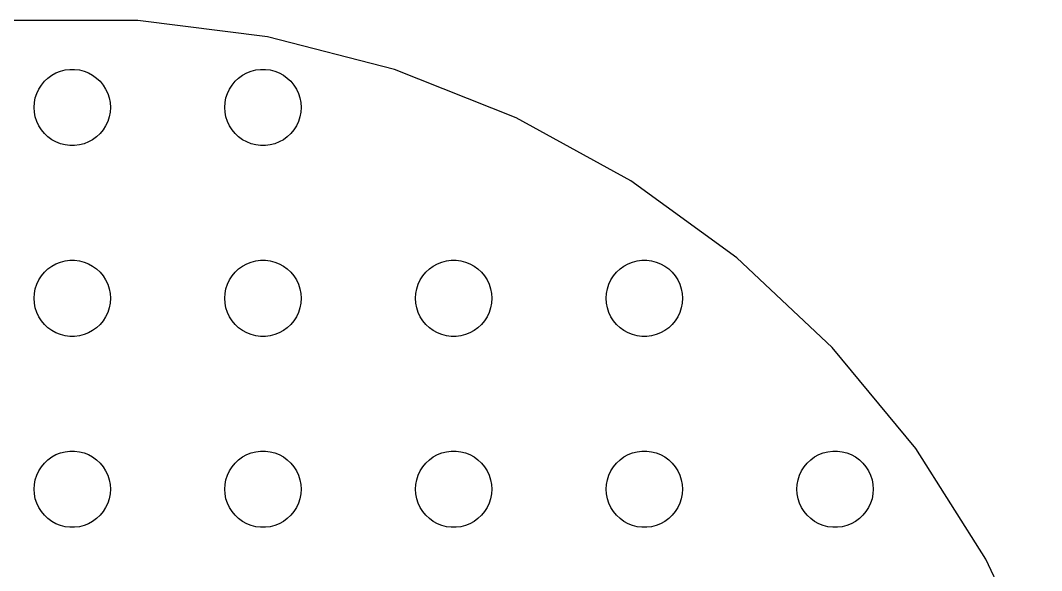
# Model space of a CAD drawing. Header units: metres. Extents: x -82 to 82, y -82 to 82.
# Drawn here: x -4.1 to 76.2, y 38.6 to 81.8 of the extents above; entities that cross this region are included whole.
import ezdxf

# ---------------------------------------------------------------- set-up
doc = ezdxf.new("R2010")
doc.units = ezdxf.units.M

msp = doc.modelspace()

# ---------------------------------------------------------------- linework, layer by layer
for p, q in [((5.14882, 81.8382), (-5.14882, 81.8382)), ((15.3653, 80.5475), (5.14882, 81.8382)), ((25.3394, 77.9866), (15.3653, 80.5475)), ((-0.92705, 77.8532), (-0.56213, 77.9469)), ((-0.56213, 77.9469), (-0.18837, 77.9941)), ((-0.18837, 77.9941), (0.18837, 77.9941)), ((0.18837, 77.9941), (0.56213, 77.9469)), ((0.56213, 77.9469), (0.92705, 77.8532)), ((14.0729, 77.8532), (14.4379, 77.9469)), ((14.4379, 77.9469), (14.8116, 77.9941)), ((14.8116, 77.9941), (15.1884, 77.9941)), ((15.1884, 77.9941), (15.5621, 77.9469)), ((15.5621, 77.9469), (15.927, 77.8532)), ((34.9139, 74.1958), (25.3394, 77.9866)), ((-2.1869, 77.0536), (-1.91226, 77.3115)), ((-1.91226, 77.3115), (-1.60747, 77.533)), ((-1.60747, 77.533), (-1.27733, 77.7145)), ((-1.27733, 77.7145), (-0.92705, 77.8532)), ((0.92705, 77.8532), (1.27733, 77.7145)), ((1.27733, 77.7145), (1.60747, 77.533)), ((1.60747, 77.533), (1.91226, 77.3115)), ((1.91226, 77.3115), (2.1869, 77.0536)), ((12.8131, 77.0536), (13.0877, 77.3115)), ((13.0877, 77.3115), (13.3925, 77.533)), ((13.3925, 77.533), (13.7227, 77.7145)), ((13.7227, 77.7145), (14.0729, 77.8532)), ((15.927, 77.8532), (16.2773, 77.7145)), ((16.2773, 77.7145), (16.6075, 77.533)), ((16.6075, 77.533), (16.9123, 77.3115)), ((16.9123, 77.3115), (17.1869, 77.0536)), ((-2.78932, 76.1044), (-2.62891, 76.4453)), ((-2.62891, 76.4453), (-2.42705, 76.7634)), ((-2.42705, 76.7634), (-2.1869, 77.0536)), ((2.1869, 77.0536), (2.42705, 76.7634)), ((2.42705, 76.7634), (2.62891, 76.4453)), ((2.62891, 76.4453), (2.78932, 76.1044)), ((12.2107, 76.1044), (12.3711, 76.4453)), ((12.3711, 76.4453), (12.5729, 76.7634)), ((12.5729, 76.7634), (12.8131, 77.0536)), ((17.1869, 77.0536), (17.427, 76.7634)), ((17.427, 76.7634), (17.6289, 76.4453)), ((17.6289, 76.4453), (17.7893, 76.1044)), ((-2.97633, 75.376), (-2.90575, 75.7461)), ((-2.90575, 75.7461), (-2.78932, 76.1044)), ((2.78932, 76.1044), (2.90575, 75.7461)), ((2.90575, 75.7461), (2.97633, 75.376)), ((12.0237, 75.376), (12.0942, 75.7461)), ((12.0942, 75.7461), (12.2107, 76.1044)), ((17.7893, 76.1044), (17.9057, 75.7461)), ((17.9057, 75.7461), (17.9763, 75.376)), ((-3, 75), (-2.97633, 75.376)), ((-2.97633, 74.624), (-3, 75)), ((2.97633, 75.376), (3, 75)), ((3, 75), (2.97633, 74.624)), ((12, 75), (12.0237, 75.376)), ((12.0237, 74.624), (12, 75)), ((17.9763, 75.376), (18, 75)), ((18, 75), (17.9763, 74.624)), ((-2.90575, 74.2539), (-2.97633, 74.624)), ((-2.78932, 73.8956), (-2.90575, 74.2539)), ((-2.62891, 73.5547), (-2.78932, 73.8956)), ((2.78932, 73.8956), (2.62891, 73.5547)), ((2.90575, 74.2539), (2.78932, 73.8956)), ((2.97633, 74.624), (2.90575, 74.2539)), ((12.0942, 74.2539), (12.0237, 74.624)), ((12.2107, 73.8956), (12.0942, 74.2539)), ((12.3711, 73.5547), (12.2107, 73.8956)), ((17.7893, 73.8956), (17.6289, 73.5547)), ((17.9057, 74.2539), (17.7893, 73.8956)), ((17.9763, 74.624), (17.9057, 74.2539)), ((43.9378, 69.2349), (34.9139, 74.1958)), ((-2.42705, 73.2366), (-2.62891, 73.5547)), ((-2.1869, 72.9464), (-2.42705, 73.2366)), ((2.42705, 73.2366), (2.1869, 72.9464)), ((2.62891, 73.5547), (2.42705, 73.2366)), ((12.5729, 73.2366), (12.3711, 73.5547)), ((12.8131, 72.9464), (12.5729, 73.2366)), ((17.427, 73.2366), (17.1869, 72.9464)), ((17.6289, 73.5547), (17.427, 73.2366)), ((-1.91226, 72.6885), (-2.1869, 72.9464)), ((-1.60747, 72.467), (-1.91226, 72.6885)), ((-1.27733, 72.2855), (-1.60747, 72.467)), ((-0.92705, 72.1468), (-1.27733, 72.2855)), ((1.27733, 72.2855), (0.92705, 72.1468)), ((1.60747, 72.467), (1.27733, 72.2855)), ((1.91226, 72.6885), (1.60747, 72.467)), ((2.1869, 72.9464), (1.91226, 72.6885)), ((13.0877, 72.6885), (12.8131, 72.9464)), ((13.3925, 72.467), (13.0877, 72.6885)), ((13.7227, 72.2855), (13.3925, 72.467)), ((14.0729, 72.1468), (13.7227, 72.2855)), ((16.2773, 72.2855), (15.927, 72.1468)), ((16.6075, 72.467), (16.2773, 72.2855)), ((16.9123, 72.6885), (16.6075, 72.467)), ((17.1869, 72.9464), (16.9123, 72.6885)), ((-0.56213, 72.0531), (-0.92705, 72.1468)), ((-0.18837, 72.0059), (-0.56213, 72.0531)), ((0.18837, 72.0059), (-0.18837, 72.0059)), ((0.56213, 72.0531), (0.18837, 72.0059)), ((0.92705, 72.1468), (0.56213, 72.0531)), ((14.4379, 72.0531), (14.0729, 72.1468)), ((14.8116, 72.0059), (14.4379, 72.0531)), ((15.1884, 72.0059), (14.8116, 72.0059)), ((15.5621, 72.0531), (15.1884, 72.0059)), ((15.927, 72.1468), (15.5621, 72.0531)), ((52.2688, 63.1821), (43.9378, 69.2349)), ((-1.60747, 62.533), (-1.27733, 62.7145)), ((-1.27733, 62.7145), (-0.92705, 62.8532)), ((-0.92705, 62.8532), (-0.56213, 62.9469)), ((-0.56213, 62.9469), (-0.18837, 62.9941)), ((-0.18837, 62.9941), (0.18837, 62.9941)), ((0.18837, 62.9941), (0.56213, 62.9469)), ((0.56213, 62.9469), (0.92705, 62.8532)), ((0.92705, 62.8532), (1.27733, 62.7145)), ((1.27733, 62.7145), (1.60747, 62.533)), ((13.3925, 62.533), (13.7227, 62.7145)), ((13.7227, 62.7145), (14.0729, 62.8532)), ((14.0729, 62.8532), (14.4379, 62.9469)), ((14.4379, 62.9469), (14.8116, 62.9941)), ((14.8116, 62.9941), (15.1884, 62.9941)), ((15.1884, 62.9941), (15.5621, 62.9469)), ((15.5621, 62.9469), (15.927, 62.8532)), ((15.927, 62.8532), (16.2773, 62.7145)), ((16.2773, 62.7145), (16.6075, 62.533)), ((28.3925, 62.533), (28.7227, 62.7145)), ((28.7227, 62.7145), (29.0729, 62.8532)), ((29.0729, 62.8532), (29.4379, 62.9469)), ((29.4379, 62.9469), (29.8116, 62.9941)), ((29.8116, 62.9941), (30.1884, 62.9941)), ((30.1884, 62.9941), (30.5621, 62.9469)), ((30.5621, 62.9469), (30.927, 62.8532)), ((30.927, 62.8532), (31.2773, 62.7145)), ((31.2773, 62.7145), (31.6075, 62.533)), ((43.3925, 62.533), (43.7227, 62.7145)), ((43.7227, 62.7145), (44.0729, 62.8532)), ((44.0729, 62.8532), (44.4379, 62.9469)), ((44.4379, 62.9469), (44.8116, 62.9941)), ((44.8116, 62.9941), (45.1884, 62.9941)), ((45.1884, 62.9941), (45.5621, 62.9469)), ((45.5621, 62.9469), (45.927, 62.8532)), ((45.927, 62.8532), (46.2773, 62.7145)), ((46.2773, 62.7145), (46.6075, 62.533)), ((59.7754, 56.1329), (52.2688, 63.1821)), ((-2.42705, 61.7634), (-2.1869, 62.0536)), ((-2.1869, 62.0536), (-1.91226, 62.3115)), ((-1.91226, 62.3115), (-1.60747, 62.533)), ((1.60747, 62.533), (1.91226, 62.3115)), ((1.91226, 62.3115), (2.1869, 62.0536)), ((2.1869, 62.0536), (2.42705, 61.7634)), ((12.5729, 61.7634), (12.8131, 62.0536)), ((12.8131, 62.0536), (13.0877, 62.3115)), ((13.0877, 62.3115), (13.3925, 62.533)), ((16.6075, 62.533), (16.9123, 62.3115)), ((16.9123, 62.3115), (17.1869, 62.0536)), ((17.1869, 62.0536), (17.427, 61.7634)), ((27.5729, 61.7634), (27.8131, 62.0536)), ((27.8131, 62.0536), (28.0877, 62.3115)), ((28.0877, 62.3115), (28.3925, 62.533)), ((31.6075, 62.533), (31.9123, 62.3115)), ((31.9123, 62.3115), (32.1869, 62.0536)), ((32.1869, 62.0536), (32.427, 61.7634)), ((42.5729, 61.7634), (42.8131, 62.0536)), ((42.8131, 62.0536), (43.0877, 62.3115)), ((43.0877, 62.3115), (43.3925, 62.533)), ((46.6075, 62.533), (46.9123, 62.3115)), ((46.9123, 62.3115), (47.1869, 62.0536)), ((47.1869, 62.0536), (47.427, 61.7634)), ((-2.90575, 60.7461), (-2.78932, 61.1044)), ((-2.78932, 61.1044), (-2.62891, 61.4453)), ((-2.62891, 61.4453), (-2.42705, 61.7634)), ((2.42705, 61.7634), (2.62891, 61.4453)), ((2.62891, 61.4453), (2.78932, 61.1044)), ((2.78932, 61.1044), (2.90575, 60.7461)), ((12.0942, 60.7461), (12.2107, 61.1044)), ((12.2107, 61.1044), (12.3711, 61.4453)), ((12.3711, 61.4453), (12.5729, 61.7634)), ((17.427, 61.7634), (17.6289, 61.4453)), ((17.6289, 61.4453), (17.7893, 61.1044)), ((17.7893, 61.1044), (17.9057, 60.7461)), ((27.0942, 60.7461), (27.2107, 61.1044)), ((27.2107, 61.1044), (27.3711, 61.4453)), ((27.3711, 61.4453), (27.5729, 61.7634)), ((32.427, 61.7634), (32.6289, 61.4453)), ((32.6289, 61.4453), (32.7893, 61.1044)), ((32.7893, 61.1044), (32.9057, 60.7461)), ((42.0942, 60.7461), (42.2107, 61.1044)), ((42.2107, 61.1044), (42.3711, 61.4453)), ((42.3711, 61.4453), (42.5729, 61.7634)), ((47.427, 61.7634), (47.6289, 61.4453)), ((47.6289, 61.4453), (47.7893, 61.1044)), ((47.7893, 61.1044), (47.9057, 60.7461)), ((-3, 60), (-2.97633, 60.376)), ((-2.97633, 60.376), (-2.90575, 60.7461)), ((2.90575, 60.7461), (2.97633, 60.376)), ((2.97633, 60.376), (3, 60)), ((12, 60), (12.0237, 60.376)), ((12.0237, 60.376), (12.0942, 60.7461)), ((17.9057, 60.7461), (17.9763, 60.376)), ((17.9763, 60.376), (18, 60)), ((27, 60), (27.0237, 60.376)), ((27.0237, 60.376), (27.0942, 60.7461)), ((32.9057, 60.7461), (32.9763, 60.376)), ((32.9763, 60.376), (33, 60)), ((42, 60), (42.0237, 60.376)), ((42.0237, 60.376), (42.0942, 60.7461)), ((47.9057, 60.7461), (47.9763, 60.376)), ((47.9763, 60.376), (48, 60)), ((-2.97633, 59.624), (-3, 60)), ((-2.90575, 59.2539), (-2.97633, 59.624)), ((2.97633, 59.624), (2.90575, 59.2539)), ((3, 60), (2.97633, 59.624)), ((12.0237, 59.624), (12, 60)), ((12.0942, 59.2539), (12.0237, 59.624)), ((17.9763, 59.624), (17.9057, 59.2539)), ((18, 60), (17.9763, 59.624)), ((27.0237, 59.624), (27, 60)), ((27.0942, 59.2539), (27.0237, 59.624)), ((32.9763, 59.624), (32.9057, 59.2539)), ((33, 60), (32.9763, 59.624)), ((42.0237, 59.624), (42, 60)), ((42.0942, 59.2539), (42.0237, 59.624)), ((47.9763, 59.624), (47.9057, 59.2539)), ((48, 60), (47.9763, 59.624)), ((-2.78932, 58.8956), (-2.90575, 59.2539)), ((-2.62891, 58.5547), (-2.78932, 58.8956)), ((2.78932, 58.8956), (2.62891, 58.5547)), ((2.90575, 59.2539), (2.78932, 58.8956)), ((12.2107, 58.8956), (12.0942, 59.2539)), ((12.3711, 58.5547), (12.2107, 58.8956)), ((17.7893, 58.8956), (17.6289, 58.5547)), ((17.9057, 59.2539), (17.7893, 58.8956)), ((27.2107, 58.8956), (27.0942, 59.2539)), ((27.3711, 58.5547), (27.2107, 58.8956)), ((32.7893, 58.8956), (32.6289, 58.5547)), ((32.9057, 59.2539), (32.7893, 58.8956)), ((42.2107, 58.8956), (42.0942, 59.2539)), ((42.3711, 58.5547), (42.2107, 58.8956)), ((47.7893, 58.8956), (47.6289, 58.5547)), ((47.9057, 59.2539), (47.7893, 58.8956)), ((-2.42705, 58.2366), (-2.62891, 58.5547)), ((-2.1869, 57.9464), (-2.42705, 58.2366)), ((-1.91226, 57.6885), (-2.1869, 57.9464)), ((2.1869, 57.9464), (1.91226, 57.6885)), ((2.42705, 58.2366), (2.1869, 57.9464)), ((2.62891, 58.5547), (2.42705, 58.2366)), ((12.5729, 58.2366), (12.3711, 58.5547)), ((12.8131, 57.9464), (12.5729, 58.2366)), ((13.0877, 57.6885), (12.8131, 57.9464)), ((17.1869, 57.9464), (16.9123, 57.6885)), ((17.427, 58.2366), (17.1869, 57.9464)), ((17.6289, 58.5547), (17.427, 58.2366)), ((27.5729, 58.2366), (27.3711, 58.5547)), ((27.8131, 57.9464), (27.5729, 58.2366)), ((28.0877, 57.6885), (27.8131, 57.9464)), ((32.1869, 57.9464), (31.9123, 57.6885)), ((32.427, 58.2366), (32.1869, 57.9464)), ((32.6289, 58.5547), (32.427, 58.2366)), ((42.5729, 58.2366), (42.3711, 58.5547)), ((42.8131, 57.9464), (42.5729, 58.2366)), ((43.0877, 57.6885), (42.8131, 57.9464)), ((47.1869, 57.9464), (46.9123, 57.6885)), ((47.427, 58.2366), (47.1869, 57.9464)), ((47.6289, 58.5547), (47.427, 58.2366)), ((-1.60747, 57.467), (-1.91226, 57.6885)), ((-1.27733, 57.2855), (-1.60747, 57.467)), ((-0.92705, 57.1468), (-1.27733, 57.2855)), ((-0.56213, 57.0531), (-0.92705, 57.1468)), ((-0.18837, 57.0059), (-0.56213, 57.0531)), ((0.56213, 57.0531), (0.18837, 57.0059)), ((0.92705, 57.1468), (0.56213, 57.0531)), ((1.27733, 57.2855), (0.92705, 57.1468)), ((1.60747, 57.467), (1.27733, 57.2855)), ((1.91226, 57.6885), (1.60747, 57.467)), ((13.3925, 57.467), (13.0877, 57.6885)), ((13.7227, 57.2855), (13.3925, 57.467)), ((14.0729, 57.1468), (13.7227, 57.2855)), ((14.4379, 57.0531), (14.0729, 57.1468)), ((14.8116, 57.0059), (14.4379, 57.0531)), ((15.5621, 57.0531), (15.1884, 57.0059)), ((15.927, 57.1468), (15.5621, 57.0531)), ((16.2773, 57.2855), (15.927, 57.1468)), ((16.6075, 57.467), (16.2773, 57.2855)), ((16.9123, 57.6885), (16.6075, 57.467)), ((28.3925, 57.467), (28.0877, 57.6885)), ((28.7227, 57.2855), (28.3925, 57.467)), ((29.0729, 57.1468), (28.7227, 57.2855)), ((29.4379, 57.0531), (29.0729, 57.1468)), ((29.8116, 57.0059), (29.4379, 57.0531)), ((30.5621, 57.0531), (30.1884, 57.0059)), ((30.927, 57.1468), (30.5621, 57.0531)), ((31.2773, 57.2855), (30.927, 57.1468)), ((31.6075, 57.467), (31.2773, 57.2855)), ((31.9123, 57.6885), (31.6075, 57.467)), ((43.3925, 57.467), (43.0877, 57.6885)), ((43.7227, 57.2855), (43.3925, 57.467)), ((44.0729, 57.1468), (43.7227, 57.2855)), ((44.4379, 57.0531), (44.0729, 57.1468)), ((44.8116, 57.0059), (44.4379, 57.0531)), ((45.5621, 57.0531), (45.1884, 57.0059)), ((45.927, 57.1468), (45.5621, 57.0531)), ((46.2773, 57.2855), (45.927, 57.1468)), ((46.6075, 57.467), (46.2773, 57.2855)), ((46.9123, 57.6885), (46.6075, 57.467)), ((0.18837, 57.0059), (-0.18837, 57.0059)), ((15.1884, 57.0059), (14.8116, 57.0059)), ((30.1884, 57.0059), (29.8116, 57.0059)), ((45.1884, 57.0059), (44.8116, 57.0059)), ((66.3394, 48.1984), (59.7754, 56.1329)), ((71.8571, 39.5038), (66.3394, 48.1984)), ((-1.91226, 47.3115), (-1.60747, 47.533)), ((-1.60747, 47.533), (-1.27733, 47.7145)), ((-1.27733, 47.7145), (-0.92705, 47.8532)), ((-0.92705, 47.8532), (-0.56213, 47.9469)), ((-0.56213, 47.9469), (-0.18837, 47.9941)), ((-0.18837, 47.9941), (0.18837, 47.9941)), ((0.18837, 47.9941), (0.56213, 47.9469)), ((0.56213, 47.9469), (0.92705, 47.8532)), ((0.92705, 47.8532), (1.27733, 47.7145)), ((1.27733, 47.7145), (1.60747, 47.533)), ((1.60747, 47.533), (1.91226, 47.3115)), ((13.0877, 47.3115), (13.3925, 47.533)), ((13.3925, 47.533), (13.7227, 47.7145)), ((13.7227, 47.7145), (14.0729, 47.8532)), ((14.0729, 47.8532), (14.4379, 47.9469)), ((14.4379, 47.9469), (14.8116, 47.9941)), ((14.8116, 47.9941), (15.1884, 47.9941)), ((15.1884, 47.9941), (15.5621, 47.9469)), ((15.5621, 47.9469), (15.927, 47.8532)), ((15.927, 47.8532), (16.2773, 47.7145)), ((16.2773, 47.7145), (16.6075, 47.533)), ((16.6075, 47.533), (16.9123, 47.3115)), ((28.0877, 47.3115), (28.3925, 47.533)), ((28.3925, 47.533), (28.7227, 47.7145)), ((28.7227, 47.7145), (29.0729, 47.8532)), ((29.0729, 47.8532), (29.4379, 47.9469)), ((29.4379, 47.9469), (29.8116, 47.9941)), ((29.8116, 47.9941), (30.1884, 47.9941)), ((30.1884, 47.9941), (30.5621, 47.9469)), ((30.5621, 47.9469), (30.927, 47.8532)), ((30.927, 47.8532), (31.2773, 47.7145)), ((31.2773, 47.7145), (31.6075, 47.533)), ((31.6075, 47.533), (31.9123, 47.3115)), ((43.0877, 47.3115), (43.3925, 47.533)), ((43.3925, 47.533), (43.7227, 47.7145)), ((43.7227, 47.7145), (44.0729, 47.8532)), ((44.0729, 47.8532), (44.4379, 47.9469)), ((44.4379, 47.9469), (44.8116, 47.9941)), ((44.8116, 47.9941), (45.1884, 47.9941)), ((45.1884, 47.9941), (45.5621, 47.9469)), ((45.5621, 47.9469), (45.927, 47.8532)), ((45.927, 47.8532), (46.2773, 47.7145)), ((46.2773, 47.7145), (46.6075, 47.533)), ((46.6075, 47.533), (46.9123, 47.3115)), ((58.0877, 47.3115), (58.3925, 47.533)), ((58.3925, 47.533), (58.7227, 47.7145)), ((58.7227, 47.7145), (59.0729, 47.8532)), ((59.0729, 47.8532), (59.4379, 47.9469)), ((59.4379, 47.9469), (59.8116, 47.9941)), ((59.8116, 47.9941), (60.1884, 47.9941)), ((60.1884, 47.9941), (60.5621, 47.9469)), ((60.5621, 47.9469), (60.927, 47.8532)), ((60.927, 47.8532), (61.2773, 47.7145)), ((61.2773, 47.7145), (61.6075, 47.533)), ((61.6075, 47.533), (61.9123, 47.3115)), ((-2.62891, 46.4453), (-2.42705, 46.7634)), ((-2.42705, 46.7634), (-2.1869, 47.0536)), ((-2.1869, 47.0536), (-1.91226, 47.3115)), ((1.91226, 47.3115), (2.1869, 47.0536)), ((2.1869, 47.0536), (2.42705, 46.7634)), ((2.42705, 46.7634), (2.62891, 46.4453)), ((12.3711, 46.4453), (12.5729, 46.7634)), ((12.5729, 46.7634), (12.8131, 47.0536)), ((12.8131, 47.0536), (13.0877, 47.3115)), ((16.9123, 47.3115), (17.1869, 47.0536)), ((17.1869, 47.0536), (17.427, 46.7634)), ((17.427, 46.7634), (17.6289, 46.4453)), ((27.3711, 46.4453), (27.5729, 46.7634)), ((27.5729, 46.7634), (27.8131, 47.0536)), ((27.8131, 47.0536), (28.0877, 47.3115)), ((31.9123, 47.3115), (32.1869, 47.0536)), ((32.1869, 47.0536), (32.427, 46.7634)), ((32.427, 46.7634), (32.6289, 46.4453)), ((42.3711, 46.4453), (42.5729, 46.7634)), ((42.5729, 46.7634), (42.8131, 47.0536)), ((42.8131, 47.0536), (43.0877, 47.3115)), ((46.9123, 47.3115), (47.1869, 47.0536)), ((47.1869, 47.0536), (47.427, 46.7634)), ((47.427, 46.7634), (47.6289, 46.4453)), ((57.3711, 46.4453), (57.5729, 46.7634)), ((57.5729, 46.7634), (57.8131, 47.0536)), ((57.8131, 47.0536), (58.0877, 47.3115)), ((61.9123, 47.3115), (62.1869, 47.0536)), ((62.1869, 47.0536), (62.427, 46.7634)), ((62.427, 46.7634), (62.6289, 46.4453)), ((-2.90575, 45.7461), (-2.78932, 46.1044)), ((-2.78932, 46.1044), (-2.62891, 46.4453)), ((2.62891, 46.4453), (2.78932, 46.1044)), ((2.78932, 46.1044), (2.90575, 45.7461)), ((12.0942, 45.7461), (12.2107, 46.1044)), ((12.2107, 46.1044), (12.3711, 46.4453)), ((17.6289, 46.4453), (17.7893, 46.1044)), ((17.7893, 46.1044), (17.9057, 45.7461)), ((27.0942, 45.7461), (27.2107, 46.1044)), ((27.2107, 46.1044), (27.3711, 46.4453)), ((32.6289, 46.4453), (32.7893, 46.1044)), ((32.7893, 46.1044), (32.9057, 45.7461)), ((42.0942, 45.7461), (42.2107, 46.1044)), ((42.2107, 46.1044), (42.3711, 46.4453)), ((47.6289, 46.4453), (47.7893, 46.1044)), ((47.7893, 46.1044), (47.9057, 45.7461)), ((57.0942, 45.7461), (57.2107, 46.1044)), ((57.2107, 46.1044), (57.3711, 46.4453)), ((62.6289, 46.4453), (62.7893, 46.1044)), ((62.7893, 46.1044), (62.9057, 45.7461)), ((-3, 45), (-2.97633, 45.376)), ((-2.97633, 44.624), (-3, 45)), ((-2.97633, 45.376), (-2.90575, 45.7461)), ((2.90575, 45.7461), (2.97633, 45.376)), ((2.97633, 45.376), (3, 45)), ((3, 45), (2.97633, 44.624)), ((12, 45), (12.0237, 45.376)), ((12.0237, 44.624), (12, 45)), ((12.0237, 45.376), (12.0942, 45.7461)), ((17.9057, 45.7461), (17.9763, 45.376)), ((17.9763, 45.376), (18, 45)), ((18, 45), (17.9763, 44.624)), ((27, 45), (27.0237, 45.376)), ((27.0237, 44.624), (27, 45)), ((27.0237, 45.376), (27.0942, 45.7461)), ((32.9057, 45.7461), (32.9763, 45.376)), ((32.9763, 45.376), (33, 45)), ((33, 45), (32.9763, 44.624)), ((42, 45), (42.0237, 45.376)), ((42.0237, 44.624), (42, 45)), ((42.0237, 45.376), (42.0942, 45.7461)), ((47.9057, 45.7461), (47.9763, 45.376)), ((47.9763, 45.376), (48, 45)), ((48, 45), (47.9763, 44.624)), ((57, 45), (57.0237, 45.376)), ((57.0237, 44.624), (57, 45)), ((57.0237, 45.376), (57.0942, 45.7461)), ((62.9057, 45.7461), (62.9763, 45.376)), ((62.9763, 45.376), (63, 45)), ((63, 45), (62.9763, 44.624)), ((-2.90575, 44.2539), (-2.97633, 44.624)), ((-2.78932, 43.8956), (-2.90575, 44.2539)), ((2.90575, 44.2539), (2.78932, 43.8956)), ((2.97633, 44.624), (2.90575, 44.2539)), ((12.0942, 44.2539), (12.0237, 44.624)), ((12.2107, 43.8956), (12.0942, 44.2539)), ((17.9057, 44.2539), (17.7893, 43.8956)), ((17.9763, 44.624), (17.9057, 44.2539)), ((27.0942, 44.2539), (27.0237, 44.624)), ((27.2107, 43.8956), (27.0942, 44.2539)), ((32.9057, 44.2539), (32.7893, 43.8956)), ((32.9763, 44.624), (32.9057, 44.2539)), ((42.0942, 44.2539), (42.0237, 44.624)), ((42.2107, 43.8956), (42.0942, 44.2539)), ((47.9057, 44.2539), (47.7893, 43.8956)), ((47.9763, 44.624), (47.9057, 44.2539)), ((57.0942, 44.2539), (57.0237, 44.624)), ((57.2107, 43.8956), (57.0942, 44.2539)), ((62.9057, 44.2539), (62.7893, 43.8956)), ((62.9763, 44.624), (62.9057, 44.2539)), ((-2.62891, 43.5547), (-2.78932, 43.8956)), ((-2.42705, 43.2366), (-2.62891, 43.5547)), ((2.62891, 43.5547), (2.42705, 43.2366)), ((2.78932, 43.8956), (2.62891, 43.5547)), ((12.3711, 43.5547), (12.2107, 43.8956)), ((12.5729, 43.2366), (12.3711, 43.5547)), ((17.6289, 43.5547), (17.427, 43.2366)), ((17.7893, 43.8956), (17.6289, 43.5547)), ((27.3711, 43.5547), (27.2107, 43.8956)), ((27.5729, 43.2366), (27.3711, 43.5547)), ((32.6289, 43.5547), (32.427, 43.2366)), ((32.7893, 43.8956), (32.6289, 43.5547)), ((42.3711, 43.5547), (42.2107, 43.8956)), ((42.5729, 43.2366), (42.3711, 43.5547)), ((47.6289, 43.5547), (47.427, 43.2366)), ((47.7893, 43.8956), (47.6289, 43.5547)), ((57.3711, 43.5547), (57.2107, 43.8956)), ((57.5729, 43.2366), (57.3711, 43.5547)), ((62.6289, 43.5547), (62.427, 43.2366)), ((62.7893, 43.8956), (62.6289, 43.5547)), ((-2.1869, 42.9464), (-2.42705, 43.2366)), ((-1.91226, 42.6885), (-2.1869, 42.9464)), ((-1.60747, 42.467), (-1.91226, 42.6885)), ((1.91226, 42.6885), (1.60747, 42.467)), ((2.1869, 42.9464), (1.91226, 42.6885)), ((2.42705, 43.2366), (2.1869, 42.9464)), ((12.8131, 42.9464), (12.5729, 43.2366)), ((13.0877, 42.6885), (12.8131, 42.9464)), ((13.3925, 42.467), (13.0877, 42.6885)), ((16.9123, 42.6885), (16.6075, 42.467)), ((17.1869, 42.9464), (16.9123, 42.6885)), ((17.427, 43.2366), (17.1869, 42.9464)), ((27.8131, 42.9464), (27.5729, 43.2366)), ((28.0877, 42.6885), (27.8131, 42.9464)), ((28.3925, 42.467), (28.0877, 42.6885)), ((31.9123, 42.6885), (31.6075, 42.467)), ((32.1869, 42.9464), (31.9123, 42.6885)), ((32.427, 43.2366), (32.1869, 42.9464)), ((42.8131, 42.9464), (42.5729, 43.2366)), ((43.0877, 42.6885), (42.8131, 42.9464)), ((43.3925, 42.467), (43.0877, 42.6885)), ((46.9123, 42.6885), (46.6075, 42.467)), ((47.1869, 42.9464), (46.9123, 42.6885)), ((47.427, 43.2366), (47.1869, 42.9464)), ((57.8131, 42.9464), (57.5729, 43.2366)), ((58.0877, 42.6885), (57.8131, 42.9464)), ((58.3925, 42.467), (58.0877, 42.6885)), ((61.9123, 42.6885), (61.6075, 42.467)), ((62.1869, 42.9464), (61.9123, 42.6885)), ((62.427, 43.2366), (62.1869, 42.9464)), ((-1.27733, 42.2855), (-1.60747, 42.467)), ((-0.92705, 42.1468), (-1.27733, 42.2855)), ((-0.56213, 42.0531), (-0.92705, 42.1468)), ((-0.18837, 42.0059), (-0.56213, 42.0531)), ((0.18837, 42.0059), (-0.18837, 42.0059)), ((0.56213, 42.0531), (0.18837, 42.0059)), ((0.92705, 42.1468), (0.56213, 42.0531)), ((1.27733, 42.2855), (0.92705, 42.1468)), ((1.60747, 42.467), (1.27733, 42.2855)), ((13.7227, 42.2855), (13.3925, 42.467)), ((14.0729, 42.1468), (13.7227, 42.2855)), ((14.4379, 42.0531), (14.0729, 42.1468)), ((14.8116, 42.0059), (14.4379, 42.0531)), ((15.1884, 42.0059), (14.8116, 42.0059)), ((15.5621, 42.0531), (15.1884, 42.0059)), ((15.927, 42.1468), (15.5621, 42.0531)), ((16.2773, 42.2855), (15.927, 42.1468)), ((16.6075, 42.467), (16.2773, 42.2855)), ((28.7227, 42.2855), (28.3925, 42.467)), ((29.0729, 42.1468), (28.7227, 42.2855)), ((29.4379, 42.0531), (29.0729, 42.1468)), ((29.8116, 42.0059), (29.4379, 42.0531)), ((30.1884, 42.0059), (29.8116, 42.0059)), ((30.5621, 42.0531), (30.1884, 42.0059)), ((30.927, 42.1468), (30.5621, 42.0531)), ((31.2773, 42.2855), (30.927, 42.1468)), ((31.6075, 42.467), (31.2773, 42.2855)), ((43.7227, 42.2855), (43.3925, 42.467)), ((44.0729, 42.1468), (43.7227, 42.2855)), ((44.4379, 42.0531), (44.0729, 42.1468)), ((44.8116, 42.0059), (44.4379, 42.0531)), ((45.1884, 42.0059), (44.8116, 42.0059)), ((45.5621, 42.0531), (45.1884, 42.0059)), ((45.927, 42.1468), (45.5621, 42.0531)), ((46.2773, 42.2855), (45.927, 42.1468)), ((46.6075, 42.467), (46.2773, 42.2855)), ((58.7227, 42.2855), (58.3925, 42.467)), ((59.0729, 42.1468), (58.7227, 42.2855)), ((59.4379, 42.0531), (59.0729, 42.1468)), ((59.8116, 42.0059), (59.4379, 42.0531)), ((60.1884, 42.0059), (59.8116, 42.0059)), ((60.5621, 42.0531), (60.1884, 42.0059)), ((60.927, 42.1468), (60.5621, 42.0531)), ((61.2773, 42.2855), (60.927, 42.1468)), ((61.6075, 42.467), (61.2773, 42.2855)), ((76.2417, 30.1862), (71.8571, 39.5038))]:
    msp.add_line(p, q)

doc.saveas('drawing.dxf')
